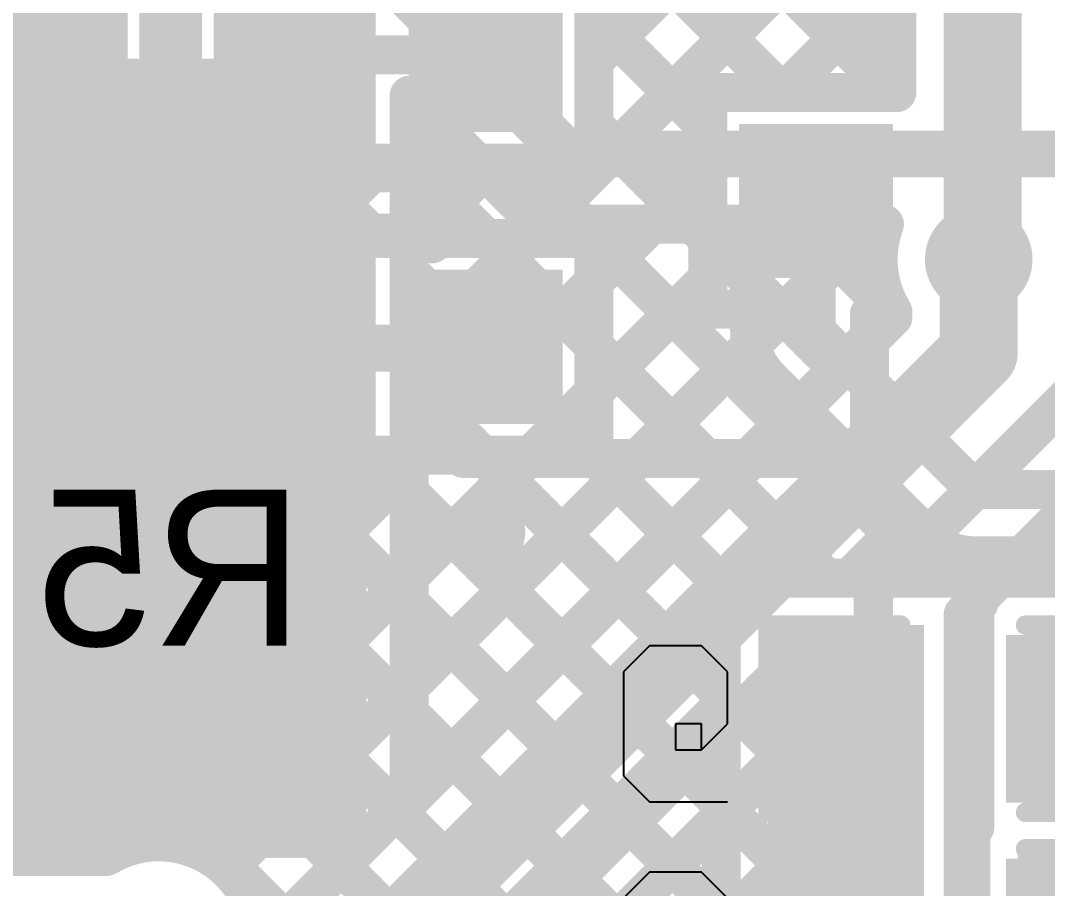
# Model space of a CAD drawing. Header units: millimetres. Extents: x 0.78 to 3.29, y 2.96 to 5.31.
# Drawn here: x 1.6715 to 1.9346, y 4.4348 to 4.6572 of the extents above; entities that cross this region are included whole.
import ezdxf

# ---------------------------------------------------------------- set-up
doc = ezdxf.new("R2010")
doc.units = ezdxf.units.MM
doc.header["$MEASUREMENT"] = 0
for name, color, linetype in [('BottomLayer', 5, 'Continuous'), ('BottomOverlay', 54, 'Continuous'), ('BottomPaste', 16, 'Continuous'), ('BottomSolder', 6, 'Continuous'), ('MultiLayer', 9, 'Continuous'), ('TopLayer', 1, 'Continuous'), ('TopPaste', 8, 'Continuous'), ('TopSolder', 216, 'Continuous'), ('ViaHoleLayer', 16, 'Continuous')]:
    doc.layers.add(name, color=color, linetype=linetype)

# ---------------------------------------------------------------- blocks, each defined once
blk = doc.blocks.new('ESP32_WROOM_32_70')
at = {"layer": 'TopLayer'}
blk.add_solid([(0.1795748, -0.3764252), (0.3764252, -0.3764252), (0.1795748, -0.1795748), (0.3764252, -0.1795748)], dxfattribs=at)
at = {"layer": 'TopPaste'}
blk.add_solid([(0.1795748, -0.3764252), (0.3764252, -0.3764252), (0.1795748, -0.1795748), (0.3764252, -0.1795748)], dxfattribs=at)
at = {"layer": 'TopSolder'}
blk.add_solid([(0.1755748, -0.3804252), (0.3804252, -0.3804252), (0.1755748, -0.1755748), (0.3804252, -0.1755748)], dxfattribs=at)
blk = doc.blocks.new('R__0603_B_86')
at = {"layer": 'BottomLayer'}
for points in [[(-0.045, 0.0175), (-0.045, -0.0175), (-0.015, 0.0175), (-0.015, -0.0175)], [(0.015, 0.0175), (0.015, -0.0175), (0.045, 0.0175), (0.045, -0.0175)]]:
    blk.add_solid(points, dxfattribs=at)
at = {"layer": 'BottomOverlay', "const_width": 0.005}
for points in [[(-0.05, -0.024), (-0.05, 0.024)], [(-0.05, 0.024), (-0.016, 0.024)], [(0.016, 0.024), (0.05, 0.024)], [(0.05, -0.024), (0.05, 0.024)], [(-0.05, -0.024), (-0.016, -0.024)], [(0.016, -0.024), (0.05, -0.024)]]:
    blk.add_lwpolyline(points, dxfattribs=at)
at = {"layer": 'BottomOverlay', "const_width": 0.0025}
for points in [[(-0.05125, 0.024, 1), (-0.04875, 0.024, 1)], [(-0.05125, 0.024, 1), (-0.04875, 0.024, 1)], [(-0.01725, 0.024, 1), (-0.01475, 0.024, 1)], [(0.01475, 0.024, 1), (0.01725, 0.024, 1)], [(0.04875, 0.024, 1), (0.05125, 0.024, 1)], [(0.04875, 0.024, 1), (0.05125, 0.024, 1)], [(-0.05125, -0.024, 1), (-0.04875, -0.024, 1)], [(-0.05125, -0.024, 1), (-0.04875, -0.024, 1)], [(-0.01725, -0.024, 1), (-0.01475, -0.024, 1)], [(0.01475, -0.024, 1), (0.01725, -0.024, 1)], [(0.04875, -0.024, 1), (0.05125, -0.024, 1)], [(0.04875, -0.024, 1), (0.05125, -0.024, 1)]]:
    blk.add_lwpolyline(points, format="xyb", close=True, dxfattribs=at)
at = {"layer": 'BottomPaste'}
for points in [[(-0.045, 0.0175), (-0.045, -0.0175), (-0.015, 0.0175), (-0.015, -0.0175)], [(0.015, 0.0175), (0.015, -0.0175), (0.045, 0.0175), (0.045, -0.0175)]]:
    blk.add_solid(points, dxfattribs=at)
at = {"layer": 'BottomSolder'}
for points in [[(-0.049, 0.0215), (-0.049, -0.0215), (-0.011, 0.0215), (-0.011, -0.0215)], [(0.011, 0.0215), (0.011, -0.0215), (0.049, 0.0215), (0.049, -0.0215)]]:
    blk.add_solid(points, dxfattribs=at)
blk = doc.blocks.new('R__0603_B_87')
at = {"layer": 'BottomLayer'}
for points in [[(-0.045, 0.0175), (-0.045, -0.0175), (-0.015, 0.0175), (-0.015, -0.0175)], [(0.015, 0.0175), (0.015, -0.0175), (0.045, 0.0175), (0.045, -0.0175)]]:
    blk.add_solid(points, dxfattribs=at)
at = {"layer": 'BottomOverlay', "const_width": 0.005}
for points in [[(-0.05, -0.024), (-0.05, 0.024)], [(-0.05, 0.024), (-0.016, 0.024)], [(0.016, 0.024), (0.05, 0.024)], [(0.05, -0.024), (0.05, 0.024)], [(-0.05, -0.024), (-0.016, -0.024)], [(0.016, -0.024), (0.05, -0.024)]]:
    blk.add_lwpolyline(points, dxfattribs=at)
at = {"layer": 'BottomOverlay', "const_width": 0.0025}
for points in [[(-0.05125, 0.024, 1), (-0.04875, 0.024, 1)], [(-0.05125, 0.024, 1), (-0.04875, 0.024, 1)], [(-0.01725, 0.024, 1), (-0.01475, 0.024, 1)], [(0.01475, 0.024, 1), (0.01725, 0.024, 1)], [(0.04875, 0.024, 1), (0.05125, 0.024, 1)], [(0.04875, 0.024, 1), (0.05125, 0.024, 1)], [(-0.05125, -0.024, 1), (-0.04875, -0.024, 1)], [(-0.05125, -0.024, 1), (-0.04875, -0.024, 1)], [(-0.01725, -0.024, 1), (-0.01475, -0.024, 1)], [(0.01475, -0.024, 1), (0.01725, -0.024, 1)], [(0.04875, -0.024, 1), (0.05125, -0.024, 1)], [(0.04875, -0.024, 1), (0.05125, -0.024, 1)]]:
    blk.add_lwpolyline(points, format="xyb", close=True, dxfattribs=at)
at = {"layer": 'BottomPaste'}
for points in [[(-0.045, 0.0175), (-0.045, -0.0175), (-0.015, 0.0175), (-0.015, -0.0175)], [(0.015, 0.0175), (0.015, -0.0175), (0.045, 0.0175), (0.045, -0.0175)]]:
    blk.add_solid(points, dxfattribs=at)
at = {"layer": 'BottomSolder'}
for points in [[(-0.049, 0.0215), (-0.049, -0.0215), (-0.011, 0.0215), (-0.011, -0.0215)], [(0.011, 0.0215), (0.011, -0.0215), (0.049, 0.0215), (0.049, -0.0215)]]:
    blk.add_solid(points, dxfattribs=at)
blk = doc.blocks.new('R__0603_B_90')
at = {"layer": 'BottomLayer'}
for points in [[(-0.045, 0.0175), (-0.045, -0.0175), (-0.015, 0.0175), (-0.015, -0.0175)], [(0.015, 0.0175), (0.015, -0.0175), (0.045, 0.0175), (0.045, -0.0175)]]:
    blk.add_solid(points, dxfattribs=at)
at = {"layer": 'BottomOverlay', "const_width": 0.005}
for points in [[(-0.05, -0.024), (-0.05, 0.024)], [(-0.05, 0.024), (-0.016, 0.024)], [(0.016, 0.024), (0.05, 0.024)], [(0.05, -0.024), (0.05, 0.024)], [(-0.05, -0.024), (-0.016, -0.024)], [(0.016, -0.024), (0.05, -0.024)]]:
    blk.add_lwpolyline(points, dxfattribs=at)
at = {"layer": 'BottomOverlay', "const_width": 0.0025}
for points in [[(-0.05125, 0.024, 1), (-0.04875, 0.024, 1)], [(-0.05125, 0.024, 1), (-0.04875, 0.024, 1)], [(-0.01725, 0.024, 1), (-0.01475, 0.024, 1)], [(0.01475, 0.024, 1), (0.01725, 0.024, 1)], [(0.04875, 0.024, 1), (0.05125, 0.024, 1)], [(0.04875, 0.024, 1), (0.05125, 0.024, 1)], [(-0.05125, -0.024, 1), (-0.04875, -0.024, 1)], [(-0.05125, -0.024, 1), (-0.04875, -0.024, 1)], [(-0.01725, -0.024, 1), (-0.01475, -0.024, 1)], [(0.01475, -0.024, 1), (0.01725, -0.024, 1)], [(0.04875, -0.024, 1), (0.05125, -0.024, 1)], [(0.04875, -0.024, 1), (0.05125, -0.024, 1)]]:
    blk.add_lwpolyline(points, format="xyb", close=True, dxfattribs=at)
at = {"layer": 'BottomPaste'}
for points in [[(-0.045, 0.0175), (-0.045, -0.0175), (-0.015, 0.0175), (-0.015, -0.0175)], [(0.015, 0.0175), (0.015, -0.0175), (0.045, 0.0175), (0.045, -0.0175)]]:
    blk.add_solid(points, dxfattribs=at)
at = {"layer": 'BottomSolder'}
for points in [[(-0.049, 0.0215), (-0.049, -0.0215), (-0.011, 0.0215), (-0.011, -0.0215)], [(0.011, 0.0215), (0.011, -0.0215), (0.049, 0.0215), (0.049, -0.0215)]]:
    blk.add_solid(points, dxfattribs=at)
blk = doc.blocks.new('R__0603_B_91')
at = {"layer": 'BottomLayer'}
for points in [[(-0.045, 0.0175), (-0.045, -0.0175), (-0.015, 0.0175), (-0.015, -0.0175)], [(0.015, 0.0175), (0.015, -0.0175), (0.045, 0.0175), (0.045, -0.0175)]]:
    blk.add_solid(points, dxfattribs=at)
at = {"layer": 'BottomOverlay', "const_width": 0.005}
for points in [[(-0.05, 0.024), (-0.05, -0.024)], [(-0.016, 0.024), (-0.05, 0.024)], [(0.05, 0.024), (0.016, 0.024)], [(0.05, 0.024), (0.05, -0.024)], [(-0.016, -0.024), (-0.05, -0.024)], [(0.05, -0.024), (0.016, -0.024)]]:
    blk.add_lwpolyline(points, dxfattribs=at)
at = {"layer": 'BottomOverlay', "const_width": 0.0025}
for points in [[(-0.05125, 0.024, 1), (-0.04875, 0.024, 1)], [(-0.05125, 0.024, 1), (-0.04875, 0.024, 1)], [(-0.01725, 0.024, 1), (-0.01475, 0.024, 1)], [(0.01475, 0.024, 1), (0.01725, 0.024, 1)], [(0.04875, 0.024, 1), (0.05125, 0.024, 1)], [(0.04875, 0.024, 1), (0.05125, 0.024, 1)], [(-0.05125, -0.024, 1), (-0.04875, -0.024, 1)], [(-0.05125, -0.024, 1), (-0.04875, -0.024, 1)], [(-0.01725, -0.024, 1), (-0.01475, -0.024, 1)], [(0.01475, -0.024, 1), (0.01725, -0.024, 1)], [(0.04875, -0.024, 1), (0.05125, -0.024, 1)], [(0.04875, -0.024, 1), (0.05125, -0.024, 1)]]:
    blk.add_lwpolyline(points, format="xyb", close=True, dxfattribs=at)
at = {"layer": 'BottomPaste'}
for points in [[(-0.045, 0.0175), (-0.045, -0.0175), (-0.015, 0.0175), (-0.015, -0.0175)], [(0.015, 0.0175), (0.015, -0.0175), (0.045, 0.0175), (0.045, -0.0175)]]:
    blk.add_solid(points, dxfattribs=at)
at = {"layer": 'BottomSolder'}
for points in [[(-0.049, 0.0215), (-0.049, -0.0215), (-0.011, 0.0215), (-0.011, -0.0215)], [(0.011, 0.0215), (0.011, -0.0215), (0.049, 0.0215), (0.049, -0.0215)]]:
    blk.add_solid(points, dxfattribs=at)
blk = doc.blocks.new('SOT23_3_B_96')
at = {"layer": 'BottomLayer'}
for points in [[(-0.02166, 0.0580708), (-0.053156, 0.0580708), (-0.02166, 0.0265748), (-0.053156, 0.0265748)], [(0.0531431, 0.0580708), (0.0216471, 0.0580708), (0.0531431, 0.0265748), (0.0216471, 0.0265748)], [(0.0157416, -0.0265749), (-0.0157544, -0.0265749), (0.0157416, -0.0580709), (-0.0157544, -0.0580709)]]:
    blk.add_solid(points, dxfattribs=at)
at = {"layer": 'BottomOverlay', "const_width": 0.01}
for points in [[(-0.0110064, 0.056), (0.0109936, 0.056)], [(-0.0660064, 0.048), (-0.0660064, -0.056)], [(0.0659936, 0.048), (0.0659936, -0.056)], [(-0.0660064, -0.056), (-0.0290064, -0.056)], [(0.0289936, -0.056), (0.0659936, -0.056)]]:
    blk.add_lwpolyline(points, dxfattribs=at)
at = {"layer": 'BottomOverlay'}
for points, const_width in [([(-0.0135064, 0.056, 1), (-0.0085064, 0.056, 1)], 0.005), ([(0.0084936, 0.056, 1), (0.0134936, 0.056, 1)], 0.005), ([(-0.0685064, 0.048, 1), (-0.0635064, 0.048, 1)], 0.005), ([(0.0634936, 0.048, 1), (0.0684936, 0.048, 1)], 0.005), ([(-0.0800394, 0.042, 1), (-0.089882, 0.042, 1)], 0.0098425), ([(-0.0923426, 0.042, 1), (-0.0874214, 0.042, 1)], 0.0049212), ([(-0.0825, 0.042, 1), (-0.0775788, 0.042, 1)], 0.0049212), ([(-0.0685064, -0.056, 1), (-0.0635064, -0.056, 1)], 0.005), ([(-0.0685064, -0.056, 1), (-0.0635064, -0.056, 1)], 0.005), ([(-0.0315064, -0.056, 1), (-0.0265064, -0.056, 1)], 0.005), ([(0.0264936, -0.056, 1), (0.0314936, -0.056, 1)], 0.005), ([(0.0634936, -0.056, 1), (0.0684936, -0.056, 1)], 0.005), ([(0.0634936, -0.056, 1), (0.0684936, -0.056, 1)], 0.005)]:
    blk.add_lwpolyline(points, format="xyb", close=True, dxfattribs=dict(at, const_width=const_width))
at = {"layer": 'BottomPaste'}
for points in [[(-0.02166, 0.0580708), (-0.053156, 0.0580708), (-0.02166, 0.0265748), (-0.053156, 0.0265748)], [(0.0531431, 0.0580708), (0.0216471, 0.0580708), (0.0531431, 0.0265748), (0.0216471, 0.0265748)], [(0.0157416, -0.0265749), (-0.0157544, -0.0265749), (0.0157416, -0.0580709), (-0.0157544, -0.0580709)]]:
    blk.add_solid(points, dxfattribs=at)
at = {"layer": 'BottomSolder'}
for points in [[(-0.01766, 0.0620708), (-0.057156, 0.0620708), (-0.01766, 0.0225748), (-0.057156, 0.0225748)], [(0.0571431, 0.0620708), (0.0176471, 0.0620708), (0.0571431, 0.0225748), (0.0176471, 0.0225748)], [(0.0197416, -0.0225749), (-0.0197544, -0.0225749), (0.0197416, -0.0620709), (-0.0197544, -0.0620709)]]:
    blk.add_solid(points, dxfattribs=at)

msp = doc.modelspace()

# ---------------------------------------------------------------- linework, layer by layer
at = {"layer": 'BottomLayer'}
for points, const_width in [([(1.7563828, 4.7489999), (1.866641, 4.6387417)], 0.01), ([(1.7846671, 4.7489999), (1.8949253, 4.6387417)], 0.01), ([(1.8011964, 4.6013401), (1.9488561, 4.7489998)], 0.01), ([(1.8184253, 4.6468533), (1.9205718, 4.7489998)], 0.01), ([(1.918, 4.597), (1.918, 4.67967)], 0.02), ([(1.7906772, 4.6483951), (1.7906772, 4.6783228)], 0.01), ([(1.896, 4.6387417), (1.896, 4.67967)], 0.01), ([(1.707, 4.6182023), (1.707, 4.6772023)], 0.01), ([(1.713, 4.6182023), (1.713, 4.6772023)], 0.01), ([(1.8184253, 4.620647), (1.8184253, 4.6761432)], 0.01), ([(1.8668823, 4.6387417), (1.896, 4.6678594)], 0.01), ([(1.707, 4.6569612), (1.713, 4.6509612)], 0.01), ([(1.8184253, 4.6586731), (1.8475748, 4.6295236)], 0.01), ([(1.707, 4.6485652), (1.713, 4.6545652)], 0.01), ([(1.631, 4.6477055), (1.6799968, 4.6477055)], 0.012), ([(1.6799968, 4.6477055), (1.68, 4.6477023)], 0.012), ([(1.74, 4.6477023), (1.7406928, 4.6483951)], 0.01), ([(1.7406928, 4.6483951), (1.7906772, 4.6483951)], 0.01), ([(1.8475748, 4.6387417), (1.896, 4.6387417)], 0.01), ([(1.8475748, 4.5832455), (1.8475748, 4.6387417)], 0.01), ([(1.8184253, 4.6303888), (1.8475748, 4.6012393)], 0.01), ([(1.707, 4.6286769), (1.713, 4.6226769)], 0.01), ([(1.707, 4.6202809), (1.713, 4.6262809)], 0.01), ([(1.713, 4.6226769), (1.7174746, 4.6182023)], 0.01), ([(1.76149, 4.6182023), (1.7639347, 4.620647)], 0.01), ([(1.7629291, 4.620647), (1.767, 4.620647)], 0.01), ([(1.767, 4.620647), (1.8184253, 4.620647)], 0.01), ([(1.7715985, 4.620647), (1.7909054, 4.6013401)], 0.01), ([(1.7729121, 4.6013401), (1.792219, 4.620647)], 0.01), ([(1.7998828, 4.620647), (1.9062654, 4.5142644)], 0.01), ([(1.653, 4.6182023), (1.707, 4.6182023)], 0.01), ([(1.660906, 4.6182023), (1.6763583, 4.60275)], 0.01), ([(1.6611848, 4.60275), (1.6766371, 4.6182023)], 0.01), ([(1.6891903, 4.6182023), (1.7046426, 4.60275)], 0.01), ([(1.6894691, 4.60275), (1.7049214, 4.6182023)], 0.01), ([(1.713, 4.6182023), (1.767, 4.6182023)], 0.01), ([(1.7174746, 4.6182023), (1.7329269, 4.60275)], 0.01), ([(1.7177534, 4.60275), (1.7332057, 4.6182023)], 0.01), ([(1.7457589, 4.6182023), (1.7612112, 4.60275)], 0.01), ([(1.7460377, 4.60275), (1.76149, 4.6182023)], 0.01), ([(1.8184253, 4.5902847), (1.8475748, 4.6194342)], 0.01), ([(1.8753229, 4.5776771), (1.8753229, 4.6109936)], 0.01), ([(1.6529984, 4.60275), (1.7069984, 4.60275)], 0.01), ([(1.7046426, 4.60275), (1.7069984, 4.6003942)], 0.01), ([(1.7069984, 4.54375), (1.7069984, 4.60275)], 0.01), ([(1.7129984, 4.60275), (1.7669984, 4.60275)], 0.01), ([(1.7129984, 4.54375), (1.7129984, 4.60275)], 0.01), ([(1.7129984, 4.597995), (1.7177534, 4.60275)], 0.01), ([(1.7629291, 4.6013401), (1.7669984, 4.6013401)], 0.01), ([(1.7669984, 4.6013401), (1.8184253, 4.6013401)], 0.01), ([(1.8184253, 4.5458439), (1.8184253, 4.6013401)], 0.01), ([(1.917, 4.596), (1.918, 4.597)], 0.02), ([(1.7069984, 4.6003942), (1.7129984, 4.5943942)], 0.01), ([(1.7069984, 4.591995), (1.7129984, 4.597995)], 0.01), ([(1.8184253, 4.5620004), (1.8475748, 4.5911499)], 0.01), ([(1.8475748, 4.5832455), (1.8583229, 4.5832455)], 0.01), ([(1.8583229, 4.5776771), (1.8583229, 4.5832455)], 0.01), ([(1.8753229, 4.5776771), (1.916, 4.537)], 0.01), ([(1.631, 4.5729024), (1.6796508, 4.5729024)], 0.01), ([(1.6796508, 4.5729024), (1.6799984, 4.57325)], 0.01), ([(1.7245204, 4.4398112), (1.8587224, 4.5740132)], 0.01), ([(1.7399984, 4.57325), (1.7903352, 4.57325)], 0.012), ([(1.7903352, 4.57325), (1.7906772, 4.573592)], 0.012), ([(1.8184253, 4.5738202), (1.8779811, 4.5142644)], 0.01), ([(1.7069984, 4.5721099), (1.7129984, 4.5661099)], 0.01), ([(1.7069984, 4.5637107), (1.7129984, 4.5697107)], 0.01), ([(1.8633213, 4.5656371), (1.90396, 4.5249984)], 0.01), ([(1.7326979, 4.4197044), (1.8709759, 4.5579824)], 0.01), ([(1.5827867, 4.5549024), (1.6942855, 4.4434036)], 0.01), ([(1.586236, 4.4429483), (1.6870377, 4.54375)], 0.01), ([(1.6145203, 4.4429483), (1.715322, 4.54375)], 0.01), ([(1.6208191, 4.5451543), (1.8354734, 4.3305)], 0.01), ([(1.6428046, 4.4429483), (1.7436063, 4.54375)], 0.01), ([(1.6491034, 4.5451543), (1.851, 4.3432577)], 0.01), ([(1.6529984, 4.54375), (1.7069984, 4.54375)], 0.01), ([(1.6710889, 4.4429483), (1.7739845, 4.5458439)], 0.01), ([(1.678792, 4.54375), (1.851, 4.371542)], 0.01), ([(1.7028201, 4.4463952), (1.8022688, 4.5458439)], 0.01), ([(1.7069984, 4.5438256), (1.851, 4.399824)], 0.01), ([(1.7129984, 4.54375), (1.7669984, 4.54375)], 0.01), ([(1.7353583, 4.54375), (1.851, 4.4281083)], 0.01), ([(1.7629291, 4.5458439), (1.7669984, 4.5458439)], 0.01), ([(1.7636426, 4.54375), (1.851, 4.4563926)], 0.01), ([(1.7669984, 4.5458439), (1.8184253, 4.5458439)], 0.01), ([(1.789833, 4.5458439), (1.851, 4.4846769)], 0.01), ([(1.8181173, 4.5458439), (1.851, 4.5129612)], 0.01), ([(1.8555422, 4.5142644), (1.8851181, 4.5438403)], 0.01), ([(1.916, 4.537), (2.027, 4.537)], 0.01), ([(1.8838265, 4.5142644), (1.8992602, 4.5296981)], 0.01), ([(1.9121108, 4.5142644), (1.9178464, 4.52)], 0.01), ([(1.916, 4.52), (2.0199584, 4.52)], 0.01), ([(1.9288141, 4.52), (1.9345497, 4.5142644)], 0.01), ([(1.851, 4.5142644), (1.9149812, 4.5142644)], 0.01), ([(1.851, 4.5097222), (1.8555422, 4.5142644)], 0.01), ([(1.851, 4.3305), (1.851, 4.5142644)], 0.01), ([(1.9149812, 4.3436322), (1.9149812, 4.5142644)], 0.01), ([(1.917, 4.5142644), (2.012, 4.5142644)], 0.01), ([(1.917, 4.5077644), (1.917, 4.5142644)], 0.01), ([(1.6717778, 4.3305), (1.851, 4.5097222)], 0.01), ([(1.916, 4.4569483), (1.916, 4.5077644)], 0.01), ([(1.7000621, 4.3305), (1.851, 4.4814379)], 0.01), ([(1.915, 4.3996322), (1.915, 4.4569483)], 0.01), ([(1.916, 4.4504483), (1.916, 4.4569483)], 0.01), ([(1.7283464, 4.3305), (1.851, 4.4531536)], 0.01), ([(1.549, 4.4429483), (1.69351, 4.4429483)], 0.01)]:
    msp.add_lwpolyline(points, dxfattribs=dict(at, const_width=const_width))
for points, const_width in [([(1.7045, 4.6569612, 1), (1.7095, 4.6569612, 1)], 0.005), ([(1.8159253, 4.6586731, 1), (1.8209253, 4.6586731, 1)], 0.005), ([(1.7105, 4.6545652, 1), (1.7155, 4.6545652, 1)], 0.005), ([(1.6769968, 4.6477055, 1), (1.6829968, 4.6477055, 1)], 0.006), ([(1.6769968, 4.6477055, 1), (1.6829968, 4.6477055, 1)], 0.006), ([(1.677, 4.6477023, 1), (1.683, 4.6477023, 1)], 0.006), ([(1.7045, 4.6485652, 1), (1.7095, 4.6485652, 1)], 0.005), ([(1.7105, 4.6509612, 1), (1.7155, 4.6509612, 1)], 0.005), ([(1.7375, 4.6477023, 1), (1.7425, 4.6477023, 1)], 0.005), ([(1.7381928, 4.6483951, 1), (1.7431928, 4.6483951, 1)], 0.005), ([(1.7381928, 4.6483951, 1), (1.7431928, 4.6483951, 1)], 0.005), ([(1.7881772, 4.6483951, 1), (1.7931772, 4.6483951, 1)], 0.005), ([(1.7881772, 4.6483951, 1), (1.7931772, 4.6483951, 1)], 0.005), ([(1.8159253, 4.6468533, 1), (1.8209253, 4.6468533, 1)], 0.005), ([(1.8450748, 4.6387417, 1), (1.8500748, 4.6387417, 1)], 0.005), ([(1.8450748, 4.6387417, 1), (1.8500748, 4.6387417, 1)], 0.005), ([(1.864141, 4.6387417, 1), (1.869141, 4.6387417, 1)], 0.005), ([(1.8643823, 4.6387417, 1), (1.8693823, 4.6387417, 1)], 0.005), ([(1.8924253, 4.6387417, 1), (1.8974253, 4.6387417, 1)], 0.005), ([(1.8935, 4.6387417, 1), (1.8985, 4.6387417, 1)], 0.005), ([(1.8935, 4.6387417, 1), (1.8985, 4.6387417, 1)], 0.005), ([(1.8159253, 4.6303888, 1), (1.8209253, 4.6303888, 1)], 0.005), ([(1.7045, 4.6286769, 1), (1.7095, 4.6286769, 1)], 0.005), ([(1.8450748, 4.6295236, 1), (1.8500748, 4.6295236, 1)], 0.005), ([(1.7105, 4.6262809, 1), (1.7155, 4.6262809, 1)], 0.005), ([(1.7105, 4.6226769, 1), (1.7155, 4.6226769, 1)], 0.005), ([(1.7105, 4.6226769, 1), (1.7155, 4.6226769, 1)], 0.005), ([(1.7045, 4.6202809, 1), (1.7095, 4.6202809, 1)], 0.005), ([(1.7604291, 4.620647, 1), (1.7654291, 4.620647, 1)], 0.005), ([(1.7614347, 4.620647, 1), (1.7664347, 4.620647, 1)], 0.005), ([(1.7645, 4.620647, 1), (1.7695, 4.620647, 1)], 0.005), ([(1.7645, 4.620647, 1), (1.7695, 4.620647, 1)], 0.005), ([(1.7690985, 4.620647, 1), (1.7740985, 4.620647, 1)], 0.005), ([(1.789719, 4.620647, 1), (1.794719, 4.620647, 1)], 0.005), ([(1.7973828, 4.620647, 1), (1.8023828, 4.620647, 1)], 0.005), ([(1.8159253, 4.620647, 1), (1.8209253, 4.620647, 1)], 0.005), ([(1.8159253, 4.620647, 1), (1.8209253, 4.620647, 1)], 0.005), ([(1.6741371, 4.6182023, 1), (1.6791371, 4.6182023, 1)], 0.005), ([(1.6866903, 4.6182023, 1), (1.6916903, 4.6182023, 1)], 0.005), ([(1.7024214, 4.6182023, 1), (1.7074214, 4.6182023, 1)], 0.005), ([(1.7045, 4.6182023, 1), (1.7095, 4.6182023, 1)], 0.005), ([(1.7045, 4.6182023, 1), (1.7095, 4.6182023, 1)], 0.005), ([(1.7105, 4.6182023, 1), (1.7155, 4.6182023, 1)], 0.005), ([(1.7105, 4.6182023, 1), (1.7155, 4.6182023, 1)], 0.005), ([(1.7149746, 4.6182023, 1), (1.7199746, 4.6182023, 1)], 0.005), ([(1.7149746, 4.6182023, 1), (1.7199746, 4.6182023, 1)], 0.005), ([(1.7307057, 4.6182023, 1), (1.7357057, 4.6182023, 1)], 0.005), ([(1.7432589, 4.6182023, 1), (1.7482589, 4.6182023, 1)], 0.005), ([(1.75899, 4.6182023, 1), (1.76399, 4.6182023, 1)], 0.005), ([(1.75899, 4.6182023, 1), (1.76399, 4.6182023, 1)], 0.005), ([(1.7645, 4.6182023, 1), (1.7695, 4.6182023, 1)], 0.005), ([(1.8450748, 4.6194342, 1), (1.8500748, 4.6194342, 1)], 0.005), ([(1.8728229, 4.6109936, 1), (1.8778229, 4.6109936, 1)], 0.005), ([(1.9101102, 4.596, 1), (1.9238898, 4.596, 1)], 0.0137795), ([(1.6738583, 4.60275, 1), (1.6788583, 4.60275, 1)], 0.005), ([(1.6869691, 4.60275, 1), (1.6919691, 4.60275, 1)], 0.005), ([(1.7021426, 4.60275, 1), (1.7071426, 4.60275, 1)], 0.005), ([(1.7021426, 4.60275, 1), (1.7071426, 4.60275, 1)], 0.005), ([(1.7044984, 4.60275, 1), (1.7094984, 4.60275, 1)], 0.005), ([(1.7044984, 4.60275, 1), (1.7094984, 4.60275, 1)], 0.005), ([(1.7104984, 4.60275, 1), (1.7154984, 4.60275, 1)], 0.005), ([(1.7104984, 4.60275, 1), (1.7154984, 4.60275, 1)], 0.005), ([(1.7152534, 4.60275, 1), (1.7202534, 4.60275, 1)], 0.005), ([(1.7152534, 4.60275, 1), (1.7202534, 4.60275, 1)], 0.005), ([(1.7304269, 4.60275, 1), (1.7354269, 4.60275, 1)], 0.005), ([(1.7435377, 4.60275, 1), (1.7485377, 4.60275, 1)], 0.005), ([(1.7587112, 4.60275, 1), (1.7637112, 4.60275, 1)], 0.005), ([(1.7604291, 4.6013401, 1), (1.7654291, 4.6013401, 1)], 0.005), ([(1.7644984, 4.60275, 1), (1.7694984, 4.60275, 1)], 0.005), ([(1.7644984, 4.6013401, 1), (1.7694984, 4.6013401, 1)], 0.005), ([(1.7644984, 4.6013401, 1), (1.7694984, 4.6013401, 1)], 0.005), ([(1.7704121, 4.6013401, 1), (1.7754121, 4.6013401, 1)], 0.005), ([(1.7884054, 4.6013401, 1), (1.7934054, 4.6013401, 1)], 0.005), ([(1.7986964, 4.6013401, 1), (1.8036964, 4.6013401, 1)], 0.005), ([(1.8159253, 4.6013401, 1), (1.8209253, 4.6013401, 1)], 0.005), ([(1.8159253, 4.6013401, 1), (1.8209253, 4.6013401, 1)], 0.005), ([(1.8450748, 4.6012393, 1), (1.8500748, 4.6012393, 1)], 0.005), ([(1.913, 4.597, 1), (1.923, 4.597, 1)], 0.01), ([(1.913, 4.597, 1), (1.923, 4.597, 1)], 0.01), ([(1.7044984, 4.6003942, 1), (1.7094984, 4.6003942, 1)], 0.005), ([(1.7044984, 4.6003942, 1), (1.7094984, 4.6003942, 1)], 0.005), ([(1.912, 4.596, 1), (1.922, 4.596, 1)], 0.01), ([(1.7104984, 4.597995, 1), (1.7154984, 4.597995, 1)], 0.005), ([(1.7104984, 4.597995, 1), (1.7154984, 4.597995, 1)], 0.005), ([(1.7104984, 4.5943942, 1), (1.7154984, 4.5943942, 1)], 0.005), ([(1.7044984, 4.591995, 1), (1.7094984, 4.591995, 1)], 0.005), ([(1.8450748, 4.5911499, 1), (1.8500748, 4.5911499, 1)], 0.005), ([(1.8159253, 4.5902847, 1), (1.8209253, 4.5902847, 1)], 0.005), ([(1.8450748, 4.5832455, 1), (1.8500748, 4.5832455, 1)], 0.005), ([(1.8450748, 4.5832455, 1), (1.8500748, 4.5832455, 1)], 0.005), ([(1.8558229, 4.5832455, 1), (1.8608229, 4.5832455, 1)], 0.005), ([(1.8558229, 4.5832455, 1), (1.8608229, 4.5832455, 1)], 0.005), ([(1.8558229, 4.5776771, 1), (1.8608229, 4.5776771, 1)], 0.005), ([(1.8558229, 4.5776771, 1), (1.8608229, 4.5776771, 1)], 0.005), ([(1.8558229, 4.5776771, 1), (1.8608229, 4.5776771, 1)], 0.005), ([(1.8728229, 4.5776771, 1), (1.8778229, 4.5776771, 1)], 0.005), ([(1.8728229, 4.5776771, 1), (1.8778229, 4.5776771, 1)], 0.005), ([(1.6771508, 4.5729024, 1), (1.6821508, 4.5729024, 1)], 0.005), ([(1.6771508, 4.5729024, 1), (1.6821508, 4.5729024, 1)], 0.005), ([(1.6774984, 4.57325, 1), (1.6824984, 4.57325, 1)], 0.005), ([(1.7369984, 4.57325, 1), (1.7429984, 4.57325, 1)], 0.006), ([(1.7873352, 4.57325, 1), (1.7933352, 4.57325, 1)], 0.006), ([(1.7873352, 4.57325, 1), (1.7933352, 4.57325, 1)], 0.006), ([(1.7876772, 4.573592, 1), (1.7936772, 4.573592, 1)], 0.006), ([(1.8159253, 4.5738202, 1), (1.8209253, 4.5738202, 1)], 0.005), ([(1.8562224, 4.5740132, 1), (1.8612224, 4.5740132, 1)], 0.005), ([(1.7044984, 4.5721099, 1), (1.7094984, 4.5721099, 1)], 0.005), ([(1.7104984, 4.5697107, 1), (1.7154984, 4.5697107, 1)], 0.005), ([(1.7104984, 4.5661099, 1), (1.7154984, 4.5661099, 1)], 0.005), ([(1.8608021, 4.5656563, 1), (1.8658021, 4.5656563, 1)], 0.005), ([(1.8608213, 4.5656371, 1), (1.8658213, 4.5656371, 1)], 0.005), ([(1.8608213, 4.5656371, 1), (1.8658213, 4.5656371, 1)], 0.005), ([(1.7044984, 4.5637107, 1), (1.7094984, 4.5637107, 1)], 0.005), ([(1.8159253, 4.5620004, 1), (1.8209253, 4.5620004, 1)], 0.005), ([(1.8684759, 4.5579824, 1), (1.8734759, 4.5579824, 1)], 0.005), ([(1.676292, 4.54375, 1), (1.681292, 4.54375, 1)], 0.005), ([(1.6845377, 4.54375, 1), (1.6895377, 4.54375, 1)], 0.005), ([(1.7044984, 4.5438256, 1), (1.7094984, 4.5438256, 1)], 0.005), ([(1.7044984, 4.54375, 1), (1.7094984, 4.54375, 1)], 0.005), ([(1.7044984, 4.54375, 1), (1.7094984, 4.54375, 1)], 0.005), ([(1.7104984, 4.54375, 1), (1.7154984, 4.54375, 1)], 0.005), ([(1.7104984, 4.54375, 1), (1.7154984, 4.54375, 1)], 0.005), ([(1.712822, 4.54375, 1), (1.717822, 4.54375, 1)], 0.005), ([(1.7328583, 4.54375, 1), (1.7378583, 4.54375, 1)], 0.005), ([(1.7411063, 4.54375, 1), (1.7461063, 4.54375, 1)], 0.005), ([(1.7604291, 4.5458439, 1), (1.7654291, 4.5458439, 1)], 0.005), ([(1.7611426, 4.54375, 1), (1.7661426, 4.54375, 1)], 0.005), ([(1.7644984, 4.5458439, 1), (1.7694984, 4.5458439, 1)], 0.005), ([(1.7644984, 4.5458439, 1), (1.7694984, 4.5458439, 1)], 0.005), ([(1.7644984, 4.54375, 1), (1.7694984, 4.54375, 1)], 0.005), ([(1.7714845, 4.5458439, 1), (1.7764845, 4.5458439, 1)], 0.005), ([(1.787333, 4.5458439, 1), (1.792333, 4.5458439, 1)], 0.005), ([(1.7997688, 4.5458439, 1), (1.8047688, 4.5458439, 1)], 0.005), ([(1.8156173, 4.5458439, 1), (1.8206173, 4.5458439, 1)], 0.005), ([(1.8159253, 4.5458439, 1), (1.8209253, 4.5458439, 1)], 0.005), ([(1.8159253, 4.5458439, 1), (1.8209253, 4.5458439, 1)], 0.005), ([(1.8826181, 4.5438403, 1), (1.8876181, 4.5438403, 1)], 0.005), ([(1.9135, 4.537, 1), (1.9185, 4.537, 1)], 0.005), ([(1.9135, 4.537, 1), (1.9185, 4.537, 1)], 0.005), ([(1.8967602, 4.5296981, 1), (1.9017602, 4.5296981, 1)], 0.005), ([(1.90146, 4.5249984, 1), (1.90646, 4.5249984, 1)], 0.005), ([(1.90146, 4.5249984, 1), (1.90646, 4.5249984, 1)], 0.005), ([(1.9014792, 4.5249792, 1), (1.9064792, 4.5249792, 1)], 0.005), ([(1.9135, 4.52, 1), (1.9185, 4.52, 1)], 0.005), ([(1.9135, 4.52, 1), (1.9185, 4.52, 1)], 0.005), ([(1.9135, 4.52, 1), (1.9185, 4.52, 1)], 0.005), ([(1.9153464, 4.52, 1), (1.9203464, 4.52, 1)], 0.005), ([(1.9263141, 4.52, 1), (1.9313141, 4.52, 1)], 0.005), ([(1.8485, 4.5142644, 1), (1.8535, 4.5142644, 1)], 0.005), ([(1.8485, 4.5142644, 1), (1.8535, 4.5142644, 1)], 0.005), ([(1.8485, 4.5129612, 1), (1.8535, 4.5129612, 1)], 0.005), ([(1.8530422, 4.5142644, 1), (1.8580422, 4.5142644, 1)], 0.005), ([(1.8530422, 4.5142644, 1), (1.8580422, 4.5142644, 1)], 0.005), ([(1.8754811, 4.5142644, 1), (1.8804811, 4.5142644, 1)], 0.005), ([(1.8813265, 4.5142644, 1), (1.8863265, 4.5142644, 1)], 0.005), ([(1.9037654, 4.5142644, 1), (1.9087654, 4.5142644, 1)], 0.005), ([(1.9096108, 4.5142644, 1), (1.9146108, 4.5142644, 1)], 0.005), ([(1.9124812, 4.5142644, 1), (1.9174812, 4.5142644, 1)], 0.005), ([(1.9124812, 4.5142644, 1), (1.9174812, 4.5142644, 1)], 0.005), ([(1.9145, 4.5142644, 1), (1.9195, 4.5142644, 1)], 0.005), ([(1.9145, 4.5142644, 1), (1.9195, 4.5142644, 1)], 0.005), ([(1.9320497, 4.5142644, 1), (1.9370497, 4.5142644, 1)], 0.005), ([(1.8485, 4.5097222, 1), (1.8535, 4.5097222, 1)], 0.005), ([(1.8485, 4.5097222, 1), (1.8535, 4.5097222, 1)], 0.005), ([(1.9135, 4.5077644, 1), (1.9185, 4.5077644, 1)], 0.005), ([(1.9145, 4.5077644, 1), (1.9195, 4.5077644, 1)], 0.005), ([(1.8485, 4.4846769, 1), (1.8535, 4.4846769, 1)], 0.005), ([(1.8485, 4.4814379, 1), (1.8535, 4.4814379, 1)], 0.005), ([(1.9125, 4.4569483, 1), (1.9175, 4.4569483, 1)], 0.005), ([(1.9135, 4.4569483, 1), (1.9185, 4.4569483, 1)], 0.005), ([(1.9135, 4.4569483, 1), (1.9185, 4.4569483, 1)], 0.005), ([(1.8485, 4.4563926, 1), (1.8535, 4.4563926, 1)], 0.005), ([(1.8485, 4.4531536, 1), (1.8535, 4.4531536, 1)], 0.005), ([(1.9135, 4.4504483, 1), (1.9185, 4.4504483, 1)], 0.005), ([(1.7003201, 4.4463952, 1), (1.7053201, 4.4463952, 1)], 0.005), ([(1.6917855, 4.4434036, 1), (1.6967855, 4.4434036, 1)], 0.005), ([(1.6685889, 4.4429483, 1), (1.6735889, 4.4429483, 1)], 0.005), ([(1.69101, 4.4429483, 1), (1.69601, 4.4429483, 1)], 0.005), ([(1.69101, 4.4429483, 1), (1.69601, 4.4429483, 1)], 0.005), ([(1.7220204, 4.4398112, 1), (1.7270204, 4.4398112, 1)], 0.005)]:
    msp.add_lwpolyline(points, format="xyb", close=True, dxfattribs=dict(at, const_width=const_width))
at = {"layer": 'BottomLayer', "const_width": 0.01}
for points in [[(1.8633021, 4.5656563, -0.198912367379658), (1.8583229, 4.5776771)], [(1.8633213, 4.5656371, -0.1993267855441921), (1.8583229, 4.5776771)], [(1.916, 4.52, -0.1993267855441921), (1.90396, 4.5249984)], [(1.916, 4.52, -0.198912367379658), (1.9039792, 4.5249792)], [(1.69351, 4.4429483, -0.5856289758852009), (1.7327279, 4.4209483)]]:
    msp.add_lwpolyline(points, format="xyb", dxfattribs=at)
at = {"layer": 'BottomLayer'}
for points in [[(1.863, 4.1665), (1.9029812, 4.1665), (1.863, 4.5022644), (1.9029812, 4.5022644)], [(1.929, 4.452), (2, 4.452), (1.929, 4.5022644), (2, 4.5022644)], [(1.927, 4.397), (2, 4.397), (1.927, 4.4449482), (2, 4.4449482)]]:
    msp.add_solid(points, dxfattribs=at)
at = {"layer": 'BottomOverlay'}
for p, q in [((1.8326645, 4.4969871), (1.826, 4.4903226)), ((1.8459935, 4.4969871), (1.8326645, 4.4969871)), ((1.852658, 4.4903226), (1.8459935, 4.4969871)), ((1.826, 4.4903226), (1.826, 4.4636645)), ((1.852658, 4.4769935), (1.852658, 4.4903226)), ((1.8459935, 4.4769935), (1.839329, 4.4769935)), ((1.839329, 4.4769935), (1.839329, 4.470329)), ((1.8459935, 4.470329), (1.8459935, 4.4769935)), ((1.8459935, 4.470329), (1.852658, 4.4769935)), ((1.839329, 4.470329), (1.8459935, 4.470329)), ((1.826, 4.4636645), (1.8326645, 4.457)), ((1.8326645, 4.457), (1.852658, 4.457)), ((1.8326645, 4.4389871), (1.826, 4.4323226)), ((1.8459935, 4.4389871), (1.8326645, 4.4389871)), ((1.852658, 4.4323226), (1.8459935, 4.4389871))]:
    msp.add_line(p, q, dxfattribs=at)
at = {"layer": 'MultiLayer', "const_width": 0.0137795}
msp.add_lwpolyline([(1.9101102, 4.596, 1), (1.9238898, 4.596, 1)], format="xyb", close=True, dxfattribs=at)
at = {"layer": 'TopLayer'}
for points, const_width in [([(1.7702082, 4.6644375), (1.8116457, 4.623)], 0.012), ([(1.7711338, 4.6380561), (1.7988941, 4.6102958)], 0.01), ([(1.7711338, 4.4572857), (1.7711338, 4.6380561)], 0.01), ([(1.7711338, 4.6278461), (1.7762388, 4.6329511)], 0.01), ([(1.8116457, 4.623), (2.049, 4.623)], 0.012), ([(1.7711338, 4.6211117), (1.8530468, 4.5391987)], 0.01), ([(1.7711338, 4.5995618), (1.7903809, 4.6188089)], 0.01), ([(1.7711338, 4.5712775), (1.8058238, 4.6059675)], 0.01), ([(1.7711338, 4.5429932), (1.8331406, 4.605)], 0.01), ([(1.7711338, 4.5147089), (1.8614249, 4.605)], 0.01), ([(1.7711338, 4.4864246), (1.8897092, 4.605)], 0.01), ([(1.8116457, 4.605), (1.8928424, 4.605)], 0.01), ([(1.8155298, 4.605), (1.867189, 4.5533409)], 0.01), ([(1.8438141, 4.605), (1.8813311, 4.567483)], 0.01), ([(1.8720984, 4.605), (1.895, 4.5820984)], 0.01), ([(1.917, 4.5720393), (1.917, 4.596)], 0.02), ([(1.7711338, 4.5928274), (1.8389047, 4.5250566)], 0.01), ([(1.7711338, 4.4581403), (1.895, 4.5820065)], 0.01), ([(1.7711338, 4.4572857), (1.895, 4.5811519)], 0.01), ([(1.765909, 4.4209483), (1.917, 4.5720393)], 0.02), ([(1.9130014, 4.5050014), (1.9835, 4.5755)], 0.01), ([(1.89, 4.511), (1.952, 4.573)], 0.01), ([(1.7711338, 4.5645431), (1.8247625, 4.5109144)], 0.01), ([(1.6577086, 4.545), (1.7661338, 4.545)], 0.01), ([(1.7711338, 4.5362588), (1.8106204, 4.4967723)], 0.01), ([(1.89, 4.296), (1.89, 4.511)], 0.01), ([(1.7711338, 4.5079745), (1.7964782, 4.4826301)], 0.01), ([(1.9130014, 4.3189986), (1.9130014, 4.5050014)], 0.01), ([(1.7815044, 4.4054311), (1.873, 4.4969267)], 0.01), ([(1.873, 4.296), (1.873, 4.4969267)], 0.01), ([(1.8700173, 4.493944), (1.873, 4.4909612)], 0.01), ([(1.7711338, 4.4796902), (1.7823361, 4.468488)], 0.01), ([(1.8558751, 4.4798018), (1.873, 4.4626769)], 0.01), ([(1.6822086, 4.2843622), (1.873, 4.4751536)], 0.01), ([(1.841733, 4.4656597), (1.873, 4.4343926)], 0.01), ([(1.8275908, 4.4515175), (1.873, 4.4061083)], 0.01), ([(1.6864576, 4.2603269), (1.873, 4.4468693)], 0.01), ([(1.8134487, 4.4373754), (1.873, 4.377824)], 0.01)]:
    msp.add_lwpolyline(points, dxfattribs=dict(at, const_width=const_width))
for points, const_width in [([(1.7686338, 4.6380561, 1), (1.7736338, 4.6380561, 1)], 0.005), ([(1.7686338, 4.6380561, 1), (1.7736338, 4.6380561, 1)], 0.005), ([(1.7737388, 4.6329511, 1), (1.7787388, 4.6329511, 1)], 0.005), ([(1.7686338, 4.6278461, 1), (1.7736338, 4.6278461, 1)], 0.005), ([(1.8086457, 4.623, 1), (1.8146457, 4.623, 1)], 0.006), ([(1.8086457, 4.623, 1), (1.8146457, 4.623, 1)], 0.006), ([(1.7686338, 4.6211117, 1), (1.7736338, 4.6211117, 1)], 0.005), ([(1.7878809, 4.6188089, 1), (1.7928809, 4.6188089, 1)], 0.005), ([(1.7963941, 4.6102958, 1), (1.8013941, 4.6102958, 1)], 0.005), ([(1.7963941, 4.6102958, 1), (1.8013941, 4.6102958, 1)], 0.005), ([(1.7964178, 4.6102721, 1), (1.8014178, 4.6102721, 1)], 0.005), ([(1.8033238, 4.6059675, 1), (1.8083238, 4.6059675, 1)], 0.005), ([(1.8091457, 4.605, 1), (1.8141457, 4.605, 1)], 0.005), ([(1.8091457, 4.605, 1), (1.8141457, 4.605, 1)], 0.005), ([(1.8091457, 4.605, 1), (1.8141457, 4.605, 1)], 0.005), ([(1.8130298, 4.605, 1), (1.8180298, 4.605, 1)], 0.005), ([(1.8306406, 4.605, 1), (1.8356406, 4.605, 1)], 0.005), ([(1.8413141, 4.605, 1), (1.8463141, 4.605, 1)], 0.005), ([(1.8589249, 4.605, 1), (1.8639249, 4.605, 1)], 0.005), ([(1.8695984, 4.605, 1), (1.8745984, 4.605, 1)], 0.005), ([(1.8872092, 4.605, 1), (1.8922092, 4.605, 1)], 0.005), ([(1.8903424, 4.605, 1), (1.8953424, 4.605, 1)], 0.005), ([(1.8903424, 4.605, 1), (1.8953424, 4.605, 1)], 0.005), ([(1.9101102, 4.596, 1), (1.9238898, 4.596, 1)], 0.0137795), ([(1.7686338, 4.5995618, 1), (1.7736338, 4.5995618, 1)], 0.005), ([(1.912, 4.596, 1), (1.922, 4.596, 1)], 0.01), ([(1.7686338, 4.5928274, 1), (1.7736338, 4.5928274, 1)], 0.005), ([(1.8925, 4.5825617, 1), (1.8975, 4.5825617, 1)], 0.005), ([(1.8925, 4.5820984, 1), (1.8975, 4.5820984, 1)], 0.005), ([(1.8925, 4.5820065, 1), (1.8975, 4.5820065, 1)], 0.005), ([(1.8925, 4.5811519, 1), (1.8975, 4.5811519, 1)], 0.005), ([(1.912, 4.5720393, 1), (1.922, 4.5720393, 1)], 0.01), ([(1.912, 4.5720393, 1), (1.922, 4.5720393, 1)], 0.01), ([(1.7686338, 4.5712775, 1), (1.7736338, 4.5712775, 1)], 0.005), ([(1.8788311, 4.567483, 1), (1.8838311, 4.567483, 1)], 0.005), ([(1.7686338, 4.5645431, 1), (1.7736338, 4.5645431, 1)], 0.005), ([(1.864689, 4.5533409, 1), (1.869689, 4.5533409, 1)], 0.005), ([(1.7636338, 4.545, 1), (1.7686338, 4.545, 1)], 0.005), ([(1.7686338, 4.5429932, 1), (1.7736338, 4.5429932, 1)], 0.005), ([(1.8505468, 4.5391987, 1), (1.8555468, 4.5391987, 1)], 0.005), ([(1.7686338, 4.5362588, 1), (1.7736338, 4.5362588, 1)], 0.005), ([(1.8364047, 4.5250566, 1), (1.8414047, 4.5250566, 1)], 0.005), ([(1.7686338, 4.5147089, 1), (1.7736338, 4.5147089, 1)], 0.005), ([(1.8222625, 4.5109144, 1), (1.8272625, 4.5109144, 1)], 0.005), ([(1.8875, 4.511, 1), (1.8925, 4.511, 1)], 0.005), ([(1.8875, 4.511, 1), (1.8925, 4.511, 1)], 0.005), ([(1.7686338, 4.5079745, 1), (1.7736338, 4.5079745, 1)], 0.005), ([(1.9105014, 4.5050014, 1), (1.9155014, 4.5050014, 1)], 0.005), ([(1.9105014, 4.5050014, 1), (1.9155014, 4.5050014, 1)], 0.005), ([(1.8081204, 4.4967723, 1), (1.8131204, 4.4967723, 1)], 0.005), ([(1.8705, 4.4969267, 1), (1.8755, 4.4969267, 1)], 0.005), ([(1.8705, 4.4969267, 1), (1.8755, 4.4969267, 1)], 0.005), ([(1.8675173, 4.493944, 1), (1.8725173, 4.493944, 1)], 0.005), ([(1.8705, 4.4909612, 1), (1.8755, 4.4909612, 1)], 0.005), ([(1.7686338, 4.4864246, 1), (1.7736338, 4.4864246, 1)], 0.005), ([(1.7939782, 4.4826301, 1), (1.7989782, 4.4826301, 1)], 0.005), ([(1.7686338, 4.4796902, 1), (1.7736338, 4.4796902, 1)], 0.005), ([(1.8533751, 4.4798018, 1), (1.8583751, 4.4798018, 1)], 0.005), ([(1.8705, 4.4751536, 1), (1.8755, 4.4751536, 1)], 0.005), ([(1.7798361, 4.468488, 1), (1.7848361, 4.468488, 1)], 0.005), ([(1.839233, 4.4656597, 1), (1.844233, 4.4656597, 1)], 0.005), ([(1.8705, 4.4626769, 1), (1.8755, 4.4626769, 1)], 0.005), ([(1.7686338, 4.4581403, 1), (1.7736338, 4.4581403, 1)], 0.005), ([(1.7686338, 4.4572857, 1), (1.7736338, 4.4572857, 1)], 0.005), ([(1.7686338, 4.4572857, 1), (1.7736338, 4.4572857, 1)], 0.005), ([(1.8250908, 4.4515175, 1), (1.8300908, 4.4515175, 1)], 0.005), ([(1.8705, 4.4468693, 1), (1.8755, 4.4468693, 1)], 0.005), ([(1.8109487, 4.4373754, 1), (1.8159487, 4.4373754, 1)], 0.005), ([(1.8705, 4.4343926, 1), (1.8755, 4.4343926, 1)], 0.005)]:
    msp.add_lwpolyline(points, format="xyb", close=True, dxfattribs=dict(at, const_width=const_width))
at = {"layer": 'TopLayer', "const_width": 0.01}
for points in [[(1.8116457, 4.605, -0.199396299891612), (1.7988941, 4.6102958)], [(1.8116457, 4.605, -0.198912367379658), (1.7989178, 4.6102721)], [(1.895, 4.5825617, -0.2301834654156204), (1.8928424, 4.605)]]:
    msp.add_lwpolyline(points, format="xyb", dxfattribs=at)
at = {"layer": 'ViaHoleLayer', "const_width": 0.0059055}
msp.add_lwpolyline([(1.9140473, 4.596, 1), (1.9199527, 4.596, 1)], format="xyb", close=True, dxfattribs=at)

# ---------------------------------------------------------------- block references
for name, p, rotation in [('ESP32_WROOM_32_70', (1.3797086, 4.823), 360), ('SOT23_3_B_96', (1.833, 4.611), 90), ('R__0603_B_91', (1.71, 4.6477023), 180), ('R__0603_B_90', (1.7099984, 4.57325), 360), ('R__0603_B_86', (1.913, 4.4209483), 360)]:
    msp.add_blockref(name, p, dxfattribs=dict(rotation=rotation))
msp.add_blockref('R__0603_B_87', (1.913, 4.4782644))

# ---------------------------------------------------------------- texts
at = {"layer": 'BottomOverlay', "text_generation_flag": 2}
msp.add_text('R5', height=0.04, dxfattribs=at).set_placement((1.744, 4.497))

doc.saveas('drawing.dxf')
